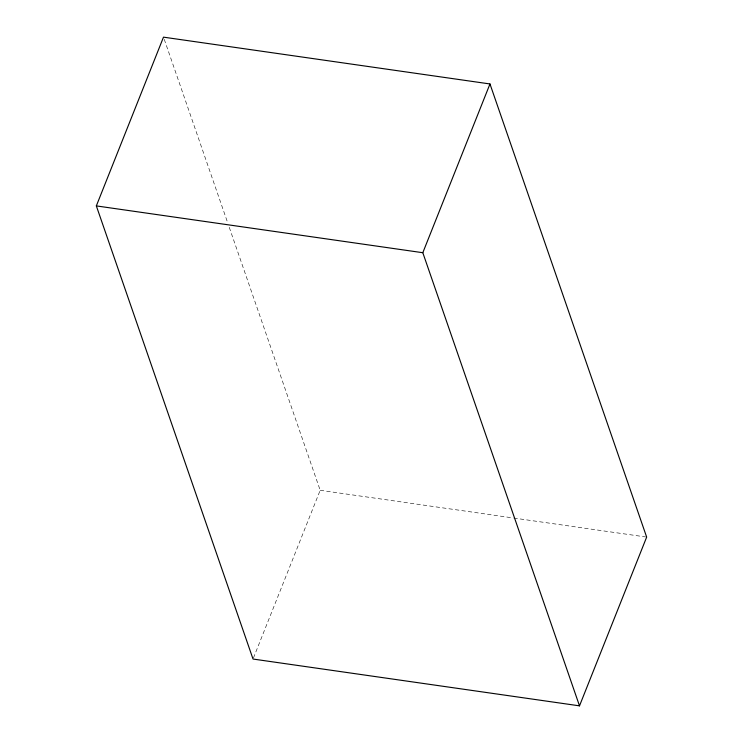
<?xml version="1.0" encoding="UTF-8"?>
<svg xmlns="http://www.w3.org/2000/svg" width="743" height="743" viewBox="0 0 743 743"><rect width="100%" height="100%" fill="white"/><g stroke="black" fill="none" stroke-linecap="round" stroke-linejoin="round"><path stroke-width="0.56" stroke-dasharray="3.71 2.79" d="M253.456 657.964L320.187 490.287L229.132 226.959M320.187 490.287L512.633 517.88M513.775 518.038L645.509 536.929M164.259 39.342L227.618 222.575"/><path stroke-width="1.11" d="M96.339 205.904L163.497 37.15L489.971 83.959L646.661 537.096L579.503 705.85L253.029 659.041L96.339 205.904L422.813 252.713L579.503 705.85M422.813 252.713L489.971 83.959"/></g></svg>
